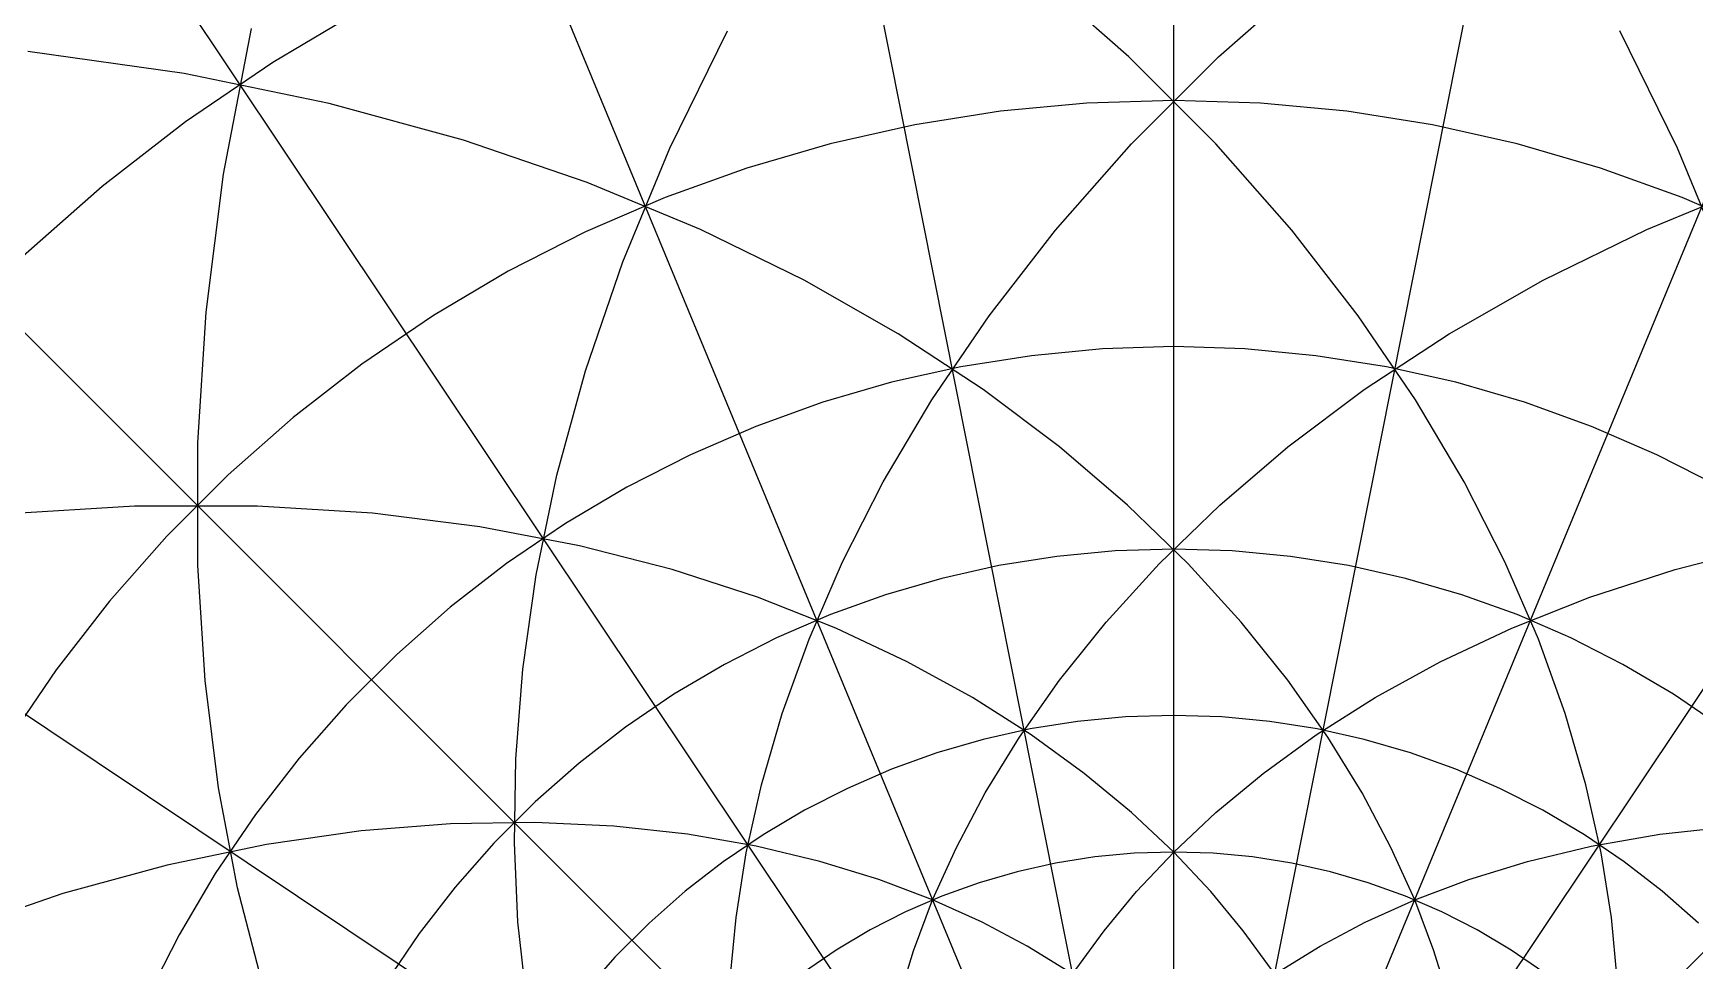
# Model space of a CAD drawing. Header units: metres. Extents: x -40000 to 40000, y -40000 to 40000.
# Drawn here: x -135.3 to 61.8, y 61.8 to 171.8 of the extents above; entities that cross this region are included whole.
import ezdxf

# ---------------------------------------------------------------- set-up
doc = ezdxf.new("R2010")
doc.units = ezdxf.units.M

msp = doc.modelspace()

# ---------------------------------------------------------------- linework, layer by layer
at = {"color": 0}
for p, q in [((-5.31, 168.98), (-16.94, 179.23)), ((5.31, 168.98), (16.94, 179.23)), ((-112.68, 155.09), (-109.38, 172.35)), ((-59.76, 158.15), (-52.93, 172.07)), ((59.76, 158.15), (52.93, 172.07)), ((-117.38, 167.01), (-135.91, 169.64)), ((4.99, 158.69), (-5.31, 168.98)), ((-4.99, 158.69), (5.31, 168.98)), ((-100.16, 163.45), (-117.38, 167.01)), ((-84.24, 159.1), (-100.16, 163.45)), ((-69.57, 154.08), (-84.24, 159.1)), ((-65.33, 144.7), (-59.76, 158.15)), ((-14.03, 148.44), (-4.99, 158.69)), ((14.03, 148.44), (4.99, 158.69)), ((65.33, 144.7), (59.76, 158.15)), ((-114.75, 138.71), (-112.68, 155.09)), ((-56.12, 148.52), (-69.57, 154.08)), ((56.12, 148.52), (69.57, 154.08)), ((-43.84, 142.51), (-56.12, 148.52)), ((-21.9, 138.29), (-14.03, 148.44)), ((21.9, 138.29), (14.03, 148.44)), ((43.84, 142.51), (56.12, 148.52)), ((-69.77, 131.77), (-65.33, 144.7)), ((-32.69, 136.15), (-43.84, 142.51)), ((32.69, 136.15), (43.84, 142.51)), ((-115.73, 123.24), (-114.75, 138.71)), ((-28.68, 128.32), (-21.9, 138.29)), ((28.68, 128.32), (21.9, 138.29)), ((-22.61, 129.53), (-32.69, 136.15)), ((22.61, 129.53), (32.69, 136.15)), ((-73.16, 119.39), (-69.77, 131.77)), ((-34.45, 118.58), (-28.68, 128.32)), ((-13.55, 122.74), (-22.61, 129.53)), ((13.55, 122.74), (22.61, 129.53)), ((34.45, 118.58), (28.68, 128.32)), ((-115.73, 108.68), (-115.73, 123.24)), ((-5.46, 115.83), (-13.55, 122.74)), ((5.46, 115.83), (13.55, 122.74)), ((-75.61, 107.58), (-73.16, 119.39)), ((-39.28, 109.11), (-34.45, 118.58)), ((39.28, 109.11), (34.45, 118.58)), ((-123.24, 115.73), (-138.71, 114.75)), ((-108.68, 115.73), (-123.24, 115.73)), ((-95.04, 114.88), (-108.68, 115.73)), ((-82.3, 113.28), (-95.04, 114.88)), ((1.71, 108.89), (-5.46, 115.83)), ((-1.71, 108.89), (5.46, 115.83)), ((-70.46, 111.02), (-82.3, 113.28)), ((-59.49, 108.21), (-70.46, 111.02)), ((59.49, 108.21), (70.46, 111.02)), ((-114.88, 95.04), (-115.73, 108.68)), ((-43.25, 99.94), (-39.28, 109.11)), ((-8.02, 101.95), (-1.71, 108.89)), ((8.02, 101.95), (1.71, 108.89)), ((43.25, 99.94), (39.28, 109.11)), ((-77.21, 96.37), (-75.61, 107.58)), ((-49.37, 104.93), (-59.49, 108.21)), ((49.37, 104.93), (59.49, 108.21)), ((-40.09, 101.25), (-49.37, 104.93)), ((40.09, 101.25), (49.37, 104.93)), ((-31.6, 97.26), (-40.09, 101.25)), ((-13.53, 95.08), (-8.02, 101.95)), ((13.53, 95.08), (8.02, 101.95)), ((31.6, 97.26), (40.09, 101.25)), ((-46.43, 91.12), (-43.25, 99.94)), ((46.43, 91.12), (43.25, 99.94)), ((-23.88, 93.02), (-31.6, 97.26)), ((23.88, 93.02), (31.6, 97.26)), ((-113.28, 82.3), (-114.88, 95.04)), ((-78.04, 85.77), (-77.21, 96.37)), ((-18.29, 88.32), (-13.53, 95.08)), ((18.29, 88.32), (13.53, 95.08)), ((-16.9, 88.59), (-23.88, 93.02)), ((16.9, 88.59), (23.88, 93.02)), ((-48.89, 82.67), (-46.43, 91.12)), ((48.89, 82.67), (46.43, 91.12)), ((-22.35, 81.7), (-18.29, 88.32)), ((-10.62, 84.03), (-16.9, 88.59)), ((10.62, 84.03), (16.9, 88.59)), ((22.35, 81.7), (18.29, 88.32)), ((-78.2, 75.79), (-78.04, 85.77)), ((-4.99, 79.38), (-10.62, 84.03)), ((4.99, 79.38), (10.62, 84.03)), ((-111.02, 70.46), (-113.28, 82.3)), ((-50.7, 74.6), (-48.89, 82.67)), ((-25.76, 75.25), (-22.35, 81.7)), ((25.76, 75.25), (22.35, 81.7)), ((50.7, 74.6), (48.89, 82.67)), ((0, 74.7), (-4.99, 79.38)), ((0, 74.7), (4.99, 79.38)), ((-96.37, 77.21), (-107.58, 75.61)), ((-85.77, 78.04), (-96.37, 77.21)), ((-75.79, 78.2), (-85.77, 78.04)), ((-66.42, 77.77), (-75.79, 78.2)), ((-57.67, 76.8), (-66.42, 77.77)), ((57.67, 76.8), (66.42, 77.77)), ((-107.58, 75.61), (-119.39, 73.16)), ((-77.77, 66.42), (-78.2, 75.79)), ((-49.52, 75.38), (-57.67, 76.8)), ((-41.97, 73.57), (-49.52, 75.38)), ((-28.59, 69.01), (-25.76, 75.25)), ((28.59, 69.01), (25.76, 75.25)), ((41.97, 73.57), (49.52, 75.38)), ((49.52, 75.38), (57.67, 76.8)), ((-119.39, 73.16), (-131.77, 69.77)), ((-51.91, 66.93), (-50.7, 74.6)), ((-34.99, 71.43), (-41.97, 73.57)), ((-4.4, 70.01), (0, 74.7)), ((4.4, 70.01), (0, 74.7)), ((34.99, 71.43), (41.97, 73.57)), ((51.91, 66.93), (50.7, 74.6)), ((-28.59, 69.01), (-34.99, 71.43)), ((28.59, 69.01), (34.99, 71.43)), ((-131.77, 69.77), (-144.7, 65.33)), ((-108.21, 59.49), (-111.02, 70.46)), ((-30.86, 63), (-28.59, 69.01)), ((-22.72, 66.37), (-28.59, 69.01)), ((-8.26, 65.36), (-4.4, 70.01)), ((8.26, 65.36), (4.4, 70.01)), ((22.72, 66.37), (28.59, 69.01)), ((30.86, 63), (28.59, 69.01)), ((-76.8, 57.67), (-77.77, 66.42)), ((-52.6, 59.67), (-51.91, 66.93)), ((-17.38, 63.54), (-22.72, 66.37)), ((-11.59, 60.77), (-8.26, 65.36)), ((11.59, 60.77), (8.26, 65.36)), ((17.38, 63.54), (22.72, 66.37)), ((52.6, 59.67), (51.91, 66.93)), ((-12.55, 60.58), (-17.38, 63.54)), ((12.55, 60.58), (17.38, 63.54)), ((-32.64, 57.22), (-30.86, 63)), ((32.64, 57.22), (30.86, 63))]:
    msp.add_line(p, q, dxfattribs=at)
at = {"layer": '1', "color": 1}
for p, q in [((0, 0.14), (0, 40000)), ((-0.03, 0.14), (-7803.61, 39231.4)), ((0.03, 0.14), (7803.61, 39231.4)), ((-0.05, 0.13), (-15307.3, 36955.2)), ((0.05, 0.13), (15307.3, 36955.2)), ((-0.08, 0.12), (-22222.8, 33258.8)), ((0.08, 0.12), (22222.8, 33258.8)), ((-0.1, 0.1), (-28284.3, 28284.3)), ((0.1, 0.1), (28284.3, 28284.3)), ((-0.12, 0.08), (-33258.8, 22222.8)), ((-96.05, 174.72), (-106.83, 168.34)), ((-106.83, 168.34), (-117.19, 161.3)), ((0, 163.83), (-10.29, 163.51)), ((10.29, 163.51), (0, 163.83)), ((-20.53, 162.54), (-30.7, 160.93)), ((-10.29, 163.51), (-20.53, 162.54)), ((20.53, 162.54), (10.29, 163.51)), ((30.7, 160.93), (20.53, 162.54)), ((-117.19, 161.3), (-127.09, 153.62)), ((-30.7, 160.93), (-40.74, 158.69)), ((40.74, 158.69), (30.7, 160.93)), ((-40.74, 158.69), (-50.63, 155.81)), ((50.63, 155.81), (40.74, 158.69)), ((-50.63, 155.81), (-60.31, 152.33)), ((60.31, 152.33), (50.63, 155.81)), ((-127.09, 153.62), (-136.48, 145.34)), ((-60.31, 152.33), (-69.76, 148.24)), ((69.76, 148.24), (60.31, 152.33)), ((-69.76, 148.24), (-78.93, 143.57)), ((-78.93, 143.57), (-87.79, 138.33)), ((-87.79, 138.33), (-96.3, 132.54)), ((-8.45, 134.36), (-16.87, 133.56)), ((0, 134.63), (-8.45, 134.36)), ((8.45, 134.36), (0, 134.63)), ((16.87, 133.56), (8.45, 134.36)), ((-96.3, 132.54), (-104.43, 126.23)), ((-25.23, 132.24), (-33.48, 130.4)), ((-16.87, 133.56), (-25.23, 132.24)), ((25.23, 132.24), (16.87, 133.56)), ((33.48, 130.4), (25.23, 132.24)), ((-33.48, 130.4), (-41.6, 128.04)), ((41.6, 128.04), (33.48, 130.4)), ((-104.43, 126.23), (-112.15, 119.43)), ((-41.6, 128.04), (-49.56, 125.17)), ((49.56, 125.17), (41.6, 128.04)), ((-49.56, 125.17), (-57.32, 121.81)), ((57.32, 121.81), (49.56, 125.17)), ((-57.32, 121.81), (-64.86, 117.97)), ((64.86, 117.97), (57.32, 121.81)), ((-112.15, 119.43), (-119.43, 112.15)), ((-64.86, 117.97), (-72.14, 113.67)), ((-72.14, 113.67), (-79.13, 108.91)), ((-119.43, 112.15), (-126.23, 104.43)), ((-6.95, 110.41), (-13.87, 109.75)), ((0, 110.62), (-6.95, 110.41)), ((6.95, 110.41), (0, 110.62)), ((13.87, 109.75), (6.95, 110.41)), ((-79.13, 108.91), (-85.81, 103.73)), ((-20.73, 108.67), (-27.51, 107.15)), ((-13.87, 109.75), (-20.73, 108.67)), ((20.73, 108.67), (13.87, 109.75)), ((27.51, 107.15), (20.73, 108.67)), ((-27.51, 107.15), (-34.19, 105.21)), ((34.19, 105.21), (27.51, 107.15)), ((-34.19, 105.21), (-40.72, 102.86)), ((40.72, 102.86), (34.19, 105.21)), ((-126.23, 104.43), (-132.54, 96.3)), ((-85.81, 103.73), (-92.16, 98.14)), ((-40.72, 102.86), (-47.1, 100.1)), ((47.1, 100.1), (40.72, 102.86)), ((-47.1, 100.1), (-53.29, 96.94)), ((53.29, 96.94), (47.1, 100.1)), ((-92.16, 98.14), (-98.14, 92.16)), ((-53.29, 96.94), (-59.28, 93.4)), ((59.28, 93.4), (53.29, 96.94)), ((-132.54, 96.3), (-138.33, 87.79)), ((-59.28, 93.4), (-65.02, 89.5)), ((65.02, 89.5), (59.28, 93.4)), ((-98.14, 92.16), (-103.73, 85.81)), ((-5.71, 90.72), (-11.39, 90.19)), ((0, 90.9), (-5.71, 90.72)), ((5.71, 90.72), (0, 90.9)), ((11.39, 90.19), (5.71, 90.72)), ((-65.02, 89.5), (-70.52, 85.24)), ((-17.03, 89.29), (-22.61, 88.05)), ((-11.39, 90.19), (-17.03, 89.29)), ((17.03, 89.29), (11.39, 90.19)), ((22.61, 88.05), (17.03, 89.29)), ((-22.61, 88.05), (-28.09, 86.45)), ((28.09, 86.45), (22.61, 88.05)), ((-103.73, 85.81), (-108.91, 79.13)), ((-70.52, 85.24), (-75.73, 80.64)), ((-28.09, 86.45), (-33.46, 84.52)), ((33.46, 84.52), (28.09, 86.45)), ((-33.46, 84.52), (-38.7, 82.25)), ((38.7, 82.25), (33.46, 84.52)), ((-38.7, 82.25), (-43.79, 79.66)), ((43.79, 79.66), (38.7, 82.25)), ((-108.91, 79.13), (-113.67, 72.14)), ((-75.73, 80.64), (-80.64, 75.73)), ((-43.79, 79.66), (-48.71, 76.75)), ((48.71, 76.75), (43.79, 79.66)), ((-80.64, 75.73), (-85.24, 70.52)), ((-48.71, 76.75), (-53.43, 73.54)), ((53.43, 73.54), (48.71, 76.75)), ((-53.43, 73.54), (-57.94, 70.04)), ((-14, 73.37), (-18.58, 72.35)), ((-9.36, 74.11), (-14, 73.37)), ((-4.69, 74.55), (-9.36, 74.11)), ((0, 74.7), (-4.69, 74.55)), ((4.69, 74.55), (0, 74.7)), ((9.36, 74.11), (4.69, 74.55)), ((14, 73.37), (9.36, 74.11)), ((18.58, 72.35), (14, 73.37)), ((57.94, 70.04), (53.43, 73.54)), ((-113.67, 72.14), (-117.97, 64.86)), ((-23.08, 71.04), (-27.5, 69.45)), ((-18.58, 72.35), (-23.08, 71.04)), ((23.08, 71.04), (18.58, 72.35)), ((27.5, 69.45), (23.08, 71.04)), ((-85.24, 70.52), (-89.5, 65.02)), ((-57.94, 70.04), (-62.23, 66.27)), ((-27.5, 69.45), (-31.8, 67.59)), ((31.8, 67.59), (27.5, 69.45)), ((62.23, 66.27), (57.94, 70.04)), ((-31.8, 67.59), (-35.99, 65.46)), ((35.99, 65.46), (31.8, 67.59)), ((-62.23, 66.27), (-66.27, 62.23)), ((-35.99, 65.46), (-40.02, 63.07)), ((40.02, 63.07), (35.99, 65.46)), ((-117.97, 64.86), (-121.81, 57.32)), ((-89.5, 65.02), (-93.4, 59.28)), ((-40.02, 63.07), (-43.91, 60.43)), ((43.91, 60.43), (40.02, 63.07)), ((-66.27, 62.23), (-70.04, 57.94))]:
    msp.add_line(p, q, dxfattribs=at)

doc.saveas('drawing.dxf')
